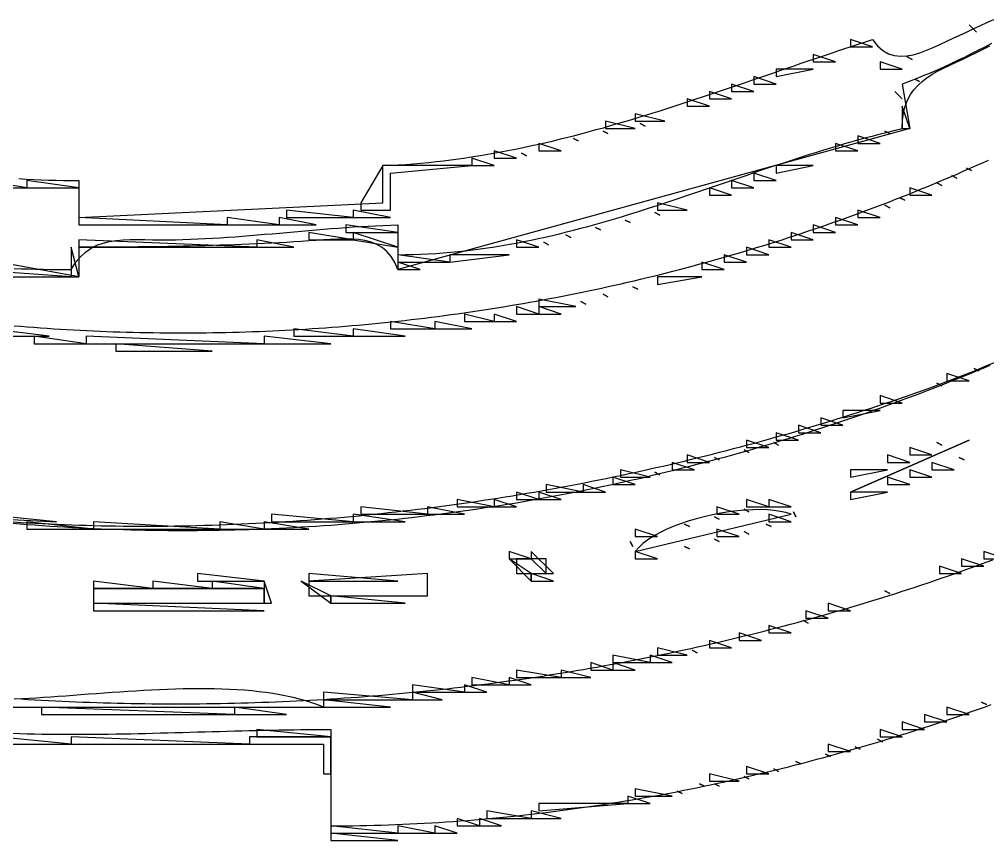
# Model space of a CAD drawing. Extents: x 0 to 1288, y 0 to 860.
# Drawn here: x 313 to 443.5, y 185 to 295.7 of the extents above; entities that cross this region are included whole.
import ezdxf

# ---------------------------------------------------------------- set-up
doc = ezdxf.new("R2010")
doc.units = 0
for name, color, linetype in [('C19', 19, 'CONTINUOUS'), ('C250', 250, 'CONTINUOUS'), ('C251', 251, 'CONTINUOUS'), ('C252', 252, 'CONTINUOUS'), ('C253', 253, 'CONTINUOUS'), ('C254', 254, 'CONTINUOUS'), ('C27', 27, 'CONTINUOUS'), ('C29', 29, 'CONTINUOUS'), ('C37', 37, 'CONTINUOUS'), ('C47', 47, 'CONTINUOUS'), ('C59', 59, 'CONTINUOUS'), ('C7', 7, 'CONTINUOUS')]:
    doc.layers.add(name, color=color, linetype=linetype)

msp = doc.modelspace()

# ---------------------------------------------------------------- linework, layer by layer
at = {"layer": 'C19'}
for points in [[(312.1517, 227.9635), (313.1386, 227.9021), (314.1259, 227.8443), (315.1138, 227.7902), (316.1022, 227.7395), (317.091, 227.6925), (318.0802, 227.649), (319.0699, 227.609), (320.06, 227.5726), (321.0505, 227.5397), (322.0413, 227.5104), (323.0325, 227.4845), (324.024, 227.4622), (325.0158, 227.4433), (326.0079, 227.4279), (327.0002, 227.416), (327.9928, 227.4075), (328.9856, 227.4025), (329.9786, 227.401), (330.9718, 227.4028), (331.9652, 227.4082), (332.9587, 227.4169), (333.9524, 227.429), (334.9461, 227.4445), (335.9399, 227.4634), (336.9338, 227.4857), (337.9278, 227.5113), (338.9217, 227.5403), (339.9157, 227.5727), (340.9096, 227.6084), (341.9035, 227.6474), (342.8974, 227.6898), (343.8911, 227.7354), (344.8848, 227.7844), (345.8784, 227.8367), (346.8718, 227.8922), (347.8651, 227.951), (348.8582, 228.0131), (349.8511, 228.0784), (350.8437, 228.147), (351.8362, 228.2188), (352.8284, 228.2939), (353.8203, 228.3721), (354.8119, 228.4536), (355.8032, 228.5383), (356.7941, 228.6261), (357.7847, 228.7172), (358.7749, 228.8114), (359.7648, 228.9087), (360.7542, 229.0093), (361.7432, 229.1129), (362.7317, 229.2197), (363.7197, 229.3296), (364.7073, 229.4427), (365.6943, 229.5588), (366.6808, 229.678), (367.6667, 229.8004), (368.6521, 229.9258), (369.6368, 230.0542), (370.621, 230.1857), (371.6045, 230.3203), (372.5873, 230.4579), (373.5695, 230.5986), (374.551, 230.7422), (375.5317, 230.8889), (376.5118, 231.0386), (377.491, 231.1912), (378.4695, 231.3469), (379.4472, 231.5055), (380.4241, 231.6671), (381.4001, 231.8316), (382.3753, 231.9991), (383.3496, 232.1695), (384.323, 232.3429), (385.2955, 232.5191), (386.267, 232.6983), (387.2376, 232.8804), (388.2073, 233.0653), (389.1759, 233.2532), (390.1435, 233.4439), (391.11, 233.6374), (392.0755, 233.8338), (393.04, 234.0331), (394.0033, 234.2352), (394.9655, 234.4401), (395.9266, 234.6478), (396.8865, 234.8584), (397.8453, 235.0717), (398.8028, 235.2878), (399.7592, 235.5067), (400.7142, 235.7283), (401.6681, 235.9528), (402.6206, 236.1799), (403.5719, 236.4098), (404.5218, 236.6424), (405.4705, 236.8778), (406.4177, 237.1158), (407.3636, 237.3566), (408.308, 237.6), (409.2511, 237.8462), (410.1927, 238.095), (411.1329, 238.3464), (412.0716, 238.6006), (413.0088, 238.8573), (413.9444, 239.1167), (414.8786, 239.3787), (415.8111, 239.6434), (416.7421, 239.9106), (417.6715, 240.1805), (418.5993, 240.4529), (419.5255, 240.7279), (420.4499, 241.0055), (421.3727, 241.2856), (422.2939, 241.5683), (423.2133, 241.8535), (424.1309, 242.1413), (425.0468, 242.4316), (425.9609, 242.7244), (426.8732, 243.0197), (427.7838, 243.3175), (428.6924, 243.6177), (429.5992, 243.9205), (430.5042, 244.2257), (431.4072, 244.5334), (432.3083, 244.8435), (433.2075, 245.1561), (434.1047, 245.471), (435, 245.7885), (435.959, 246.1336), (436.9142, 246.484), (437.8657, 246.8399), (438.8135, 247.2009), (439.7577, 247.5671), (440.6984, 247.9384), (441.6356, 248.3147), (442.5693, 248.6959), (443.4997, 249.0819), (444.4269, 249.4727)], [(436.666656, 238.666672), (437.333344, 238.333328), (436.666656, 238.666672)], [(379, 223), (382, 220), (382, 221), (379, 223)], [(352, 221), (352, 220), (364, 220), (352, 221)], [(312.047, 199.4692), (313.0476, 199.4381), (314.0478, 199.4116), (315.0475, 199.3896), (316.0468, 199.3717), (317.0457, 199.358), (318.0442, 199.3481), (319.0424, 199.3419), (320.0403, 199.3392), (321.038, 199.3398), (322.0353, 199.3436), (323.0325, 199.3503), (324.0295, 199.3597), (325.0263, 199.3717), (326.023, 199.3861), (327.0195, 199.4027), (328.016, 199.4213), (329.0125, 199.4417), (330.0089, 199.4637), (331.0054, 199.4872), (332.0019, 199.512), (332.9985, 199.5378), (333.9951, 199.5645), (334.9919, 199.5919), (335.9889, 199.6198), (336.9861, 199.6481), (337.9834, 199.6765), (338.981, 199.7048), (339.9789, 199.7329), (340.9771, 199.7606), (341.9756, 199.7877), (342.9745, 199.814), (343.9738, 199.8393), (344.9735, 199.8635), (345.9737, 199.8863), (346.9743, 199.9076), (347.9754, 199.9271), (348.9771, 199.9448), (349.9793, 199.9603), (350.9821, 199.9735), (351.9856, 199.9843), (352.9897, 199.9924), (353.9945, 199.9977), (355, 200), (355, 187), (355.967, 187.002), (356.9342, 187.0082), (357.9015, 187.0186), (358.8689, 187.033), (359.8364, 187.0515), (360.8039, 187.0742), (361.7716, 187.1009), (362.7393, 187.1316), (363.7071, 187.1664), (364.6749, 187.2053), (365.6427, 187.2482), (366.6105, 187.2951), (367.5784, 187.346), (368.5462, 187.4009), (369.5141, 187.4598), (370.4818, 187.5226), (371.4496, 187.5894), (372.4173, 187.6601), (373.3849, 187.7348), (374.3525, 187.8134), (375.3199, 187.8959), (376.2873, 187.9823), (377.2546, 188.0726), (378.2217, 188.1668), (379.1887, 188.2648), (380.1555, 188.3666), (381.1222, 188.4723), (382.0887, 188.5819), (383.0551, 188.6952), (384.0212, 188.8124), (384.9872, 188.9333), (385.9529, 189.058), (386.9184, 189.1865), (387.8837, 189.3187), (388.8487, 189.4547), (389.8135, 189.5944), (390.778, 189.7378), (391.7422, 189.8849), (392.7061, 190.0357), (393.6697, 190.1902), (394.6329, 190.3484), (395.5959, 190.5102), (396.5585, 190.6757), (397.5207, 190.8448), (398.4826, 191.0175), (399.4441, 191.1939), (400.4053, 191.3738), (401.366, 191.5573), (402.3263, 191.7444), (403.2862, 191.9351), (404.2456, 192.1293), (405.2047, 192.3271), (406.1632, 192.5283), (407.1213, 192.7331), (408.0789, 192.9414), (409.036, 193.1532), (409.9926, 193.3685), (410.9487, 193.5872), (411.9043, 193.8094), (412.8593, 194.035), (413.8138, 194.2641), (414.7677, 194.4966), (415.7211, 194.7325), (416.6738, 194.9718), (417.626, 195.2145), (418.5775, 195.4605), (419.5285, 195.7099), (420.4788, 195.9627), (421.4285, 196.2187), (422.3775, 196.4782), (423.3258, 196.7409), (424.2735, 197.0069), (425.2205, 197.2762), (426.1668, 197.5488), (427.1124, 197.8247), (428.0572, 198.1038), (429.0014, 198.3861), (429.9447, 198.6717), (430.8874, 198.9605), (431.8292, 199.2525), (432.7703, 199.5477), (433.7106, 199.8461), (434.65, 200.1476), (435.5887, 200.4523), (436.5265, 200.7602), (437.4635, 201.0712), (438.3997, 201.3853), (439.335, 201.7025), (440.2694, 202.0228), (441.2029, 202.3462), (442.1356, 202.6727), (443.0673, 203.0022), (443.9981, 203.3348)], [(355, 186), (355, 185), (364, 185), (355, 186)]]:
    msp.add_lwpolyline(points, dxfattribs=at)
at = {"layer": 'C250'}
for points in [[(392, 282), (392, 281), (396, 281), (392, 282)], [(377, 278), (377, 277), (380, 277), (377, 278)], [(383, 279), (383, 278), (386, 278), (383, 279)], [(374, 277), (374, 276), (377, 276), (374, 277)], [(415, 276), (415, 275), (420, 276), (415, 276)], [(314, 274), (314, 273), (321, 273), (314, 274)], [(345, 266), (345, 265), (350, 265), (345, 266)], [(383, 258), (383, 257), (388, 257), (383, 258)], [(388.666656, 257.666656), (389.333344, 257.333344), (388.666656, 257.666656)], [(377, 256), (377, 255), (380, 255), (377, 256)], [(380, 257), (380, 256), (383, 256), (380, 257)], [(363, 255), (363, 254), (369, 254), (363, 255)], [(438, 248), (438, 247), (441, 247), (438, 248)], [(425, 232), (441, 239), (425, 232)], [(425, 235), (425, 234), (430, 235), (425, 235)], [(393, 234), (393, 233), (396, 233), (393, 234)], [(398.666656, 234.666672), (399.333344, 234.333328), (398.666656, 234.666672)], [(411, 231), (411, 230), (414, 230), (411, 231)], [(414, 231), (414, 230), (417, 230), (414, 231)], [(407, 230), (407, 229), (410, 229), (407, 230)], [(358, 229), (358, 228), (365, 228), (358, 229)], [(406.666656, 228.666672), (407.333344, 228.333328), (406.666656, 228.666672)], [(314, 228), (314, 227), (323, 227), (314, 228)], [(396, 227), (396, 226), (399, 226), (396, 227)], [(382, 224), (382, 223), (384, 221), (385, 221), (382, 224)], [(437, 222), (437, 221), (440, 221), (437, 222)], [(419, 216), (419, 215), (422, 215), (419, 216)], [(399, 211), (399, 210), (403, 210), (399, 211)], [(398, 210), (398, 209), (401, 209), (398, 210)], [(380, 208), (380, 207), (386, 207), (380, 208)], [(386, 208), (386, 207), (390, 207), (386, 208)], [(309, 203), (354, 203), (353.2244, 203.3078), (352.4249, 203.5914), (351.6022, 203.8516), (350.7575, 204.0891), (349.8919, 204.3048), (349.0062, 204.4993), (348.1016, 204.6736), (347.1791, 204.8283), (346.2397, 204.9644), (345.2845, 205.0824), (344.3144, 205.1833), (343.3305, 205.2679), (342.3338, 205.3368), (341.3254, 205.3909), (340.3062, 205.431), (339.2774, 205.4579), (338.2399, 205.4723), (337.1947, 205.4751), (336.1429, 205.4669), (335.0856, 205.4487), (334.0237, 205.4211), (332.9582, 205.385), (331.8903, 205.3412), (330.8208, 205.2904), (329.7509, 205.2334), (328.6817, 205.1711), (327.614, 205.1041), (326.5489, 205.0333), (325.4875, 204.9595), (324.4308, 204.8834), (323.3798, 204.8058), (322.3356, 204.7276), (321.2991, 204.6495), (320.2715, 204.5722), (319.2536, 204.4966), (318.2466, 204.4235), (317.2515, 204.3536), (316.2694, 204.2878), (315.3011, 204.2267), (314.3478, 204.1713), (313.4105, 204.1222), (312.4903, 204.0803)], [(354, 205), (354, 204), (366, 204), (354, 205)], [(366, 205), (366, 204), (370, 204), (366, 205)], [(373, 206), (373, 205), (376, 205), (373, 206)], [(342, 203), (342, 202), (349, 202), (342, 203)], [(345, 200), (345, 199), (355, 199), (345, 200)], [(310, 199), (310, 198), (320, 198), (310, 199)], [(417.666656, 195.666672), (418.333344, 195.333328), (417.666656, 195.666672)], [(406.666656, 192.666672), (407.333344, 192.333328), (406.666656, 192.666672)], [(395, 191), (395, 190), (398, 190), (395, 191)], [(401.666656, 191.666672), (402.333344, 191.333328), (401.666656, 191.666672)], [(382, 189), (382, 188), (386, 188), (382, 189)], [(355, 187), (355, 186), (364, 186), (355, 187)]]:
    msp.add_lwpolyline(points, dxfattribs=at)
at = {"layer": 'C251'}
for points in [[(441, 295), (442, 294), (441, 295)], [(420, 291), (420, 290), (423, 290), (420, 291)], [(409, 287), (409, 286), (412, 286), (409, 287)], [(403, 285), (403, 284), (406, 284), (403, 285)], [(387.666656, 279.666656), (388.333344, 279.333344), (387.666656, 279.666656)], [(423, 279), (423, 278), (426, 278), (423, 279)], [(380.666656, 277.666656), (381.333344, 277.333344), (380.666656, 277.666656)], [(362, 276), (359, 271), (359, 270), (363, 270), (363, 275), (374, 276), (362, 276)], [(409, 274), (409, 273), (412, 273), (409, 274)], [(433, 273), (433, 272), (436, 272), (433, 273)], [(436.666656, 273.666656), (437.333344, 273.333344), (436.666656, 273.666656)], [(431.666656, 271.666656), (432.333344, 271.333344), (431.666656, 271.666656)], [(429.666656, 270.666656), (430.333344, 270.333344), (429.666656, 270.666656)], [(321, 269), (321, 268), (341, 268), (321, 269)], [(423, 269), (423, 268), (426, 268), (423, 269)], [(420, 268), (420, 267), (423, 267), (420, 268)], [(320, 265), (320, 261), (321, 261), (320, 265)], [(411, 265), (411, 264), (414, 264), (411, 265)], [(414, 266), (414, 265), (417, 265), (414, 266)], [(399, 261), (399, 260), (405, 261), (399, 261)], [(391.666656, 258.666656), (392.333344, 258.333344), (391.666656, 258.666656)], [(373, 256), (373, 255), (377, 255), (373, 256)], [(369, 255), (369, 254), (374, 254), (369, 255)], [(358, 254), (358, 253), (365, 253), (358, 254)], [(322, 253), (322, 252), (346, 252), (322, 253)], [(441.666656, 248.666672), (442.333344, 248.333328), (441.666656, 248.666672)], [(424, 243), (424, 242), (429, 243), (424, 243)], [(418, 241), (418, 240), (421, 240), (418, 241)], [(415, 240), (415, 239), (418, 239), (415, 240)], [(430, 237), (430, 236), (433, 236), (430, 237)], [(439.666656, 236.666672), (440.333344, 236.333328), (439.666656, 236.666672)], [(436, 236), (436, 235), (439, 235), (436, 236)], [(430, 234), (430, 233), (433, 233), (430, 234)], [(389, 233), (389, 232), (392, 232), (389, 233)], [(383, 232), (383, 231), (386, 231), (383, 232)], [(425, 232), (425, 231), (430, 232), (425, 232)], [(323, 228), (323, 227), (340, 227), (323, 228)], [(346, 228), (346, 227), (352, 227), (346, 228)], [(379, 224), (379, 223), (382, 223), (379, 224)], [(443, 224), (443, 223), (446, 223), (443, 224)], [(331, 220), (331, 219), (339, 219), (331, 220)], [(346, 220), (346, 217), (347, 217), (346, 220)], [(418.666656, 214.666672), (419.333344, 214.333328), (418.666656, 214.666672)], [(410, 213), (410, 212), (413, 212), (410, 213)], [(414, 214), (414, 213), (417, 213), (414, 214)], [(406, 212), (406, 211), (409, 211), (406, 212)], [(390, 209), (390, 208), (393, 208), (390, 209)], [(393, 210), (393, 209), (398, 209), (393, 210)], [(393, 209), (393, 208), (396, 208), (393, 209)], [(379, 207), (379, 206), (382, 206), (379, 207)], [(366, 206), (366, 205), (373, 205), (366, 206)], [(354, 204), (354, 203), (363, 203), (354, 204)], [(442.666656, 203.666672), (443.333344, 203.333328), (442.666656, 203.666672)], [(320, 199), (320, 198), (344, 198), (320, 199)], [(428.666656, 198.666672), (429.333344, 198.333328), (428.666656, 198.666672)], [(410.666656, 193.666672), (411.333344, 193.333328), (410.666656, 193.666672)], [(372, 188), (372, 187), (375, 187), (372, 188)]]:
    msp.add_lwpolyline(points, dxfattribs=at)
at = {"layer": 'C252'}
for points in [[(312.313, 262.1453), (313.2869, 262.111), (314.2573, 262.0814), (315.2242, 262.0564), (316.1874, 262.036), (317.1468, 262.0202), (318.1021, 262.0089), (319.0532, 262.0022), (320, 262), (320.5874, 262.9327), (321.2291, 263.7116), (321.922, 264.3504), (322.6627, 264.8625), (323.4482, 265.2615), (324.2751, 265.561), (325.1404, 265.7745), (326.0407, 265.9156), (326.9729, 265.9978), (327.9338, 266.0347), (328.9201, 266.0398), (329.9288, 266.0266), (330.9564, 266.0088), (332, 266), (333.014, 266.0051), (334.0262, 266.0201), (335.0365, 266.0443), (336.045, 266.077), (337.0519, 266.1178), (338.0572, 266.1659), (339.0611, 266.2207), (340.0637, 266.2817), (341.0651, 266.3482), (342.0653, 266.4196), (343.0645, 266.4954), (344.0629, 266.5748), (345.0604, 266.6574), (346.0572, 266.7424), (347.0534, 266.8292), (348.0492, 266.9174), (349.0445, 267.0062), (350.0396, 267.095), (351.0345, 267.1832), (352.0293, 267.2702), (353.0241, 267.3555), (354.0191, 267.4383), (355.0144, 267.5182), (356.01, 267.5944), (357.006, 267.6663), (358.0026, 267.7334), (358.9999, 267.7951), (359.998, 267.8506), (360.9969, 267.8995), (361.9968, 267.9411), (362.9978, 267.9748), (364, 268), (364, 264), (365.034, 264.0075), (366.0631, 264.0285), (367.0874, 264.0627), (368.107, 264.1099), (369.1221, 264.1696), (370.1328, 264.2416), (371.1392, 264.3257), (372.1414, 264.4214), (373.1395, 264.5285), (374.1336, 264.6468), (375.1239, 264.7759), (376.1105, 264.9154), (377.0935, 265.0652), (378.073, 265.2249), (379.0492, 265.3942), (380.0221, 265.5729), (380.9919, 265.7605), (381.9586, 265.9569), (382.9225, 266.1616), (383.8836, 266.3745), (384.8421, 266.5953), (385.798, 266.8235), (386.7515, 267.059), (387.7028, 267.3013), (388.6518, 267.5504), (389.5988, 267.8057), (390.5438, 268.0671), (391.487, 268.3342), (392.4285, 268.6067), (393.3684, 268.8844), (394.3069, 269.1669), (395.244, 269.4539), (396.1798, 269.7452), (397.1146, 270.0404), (398.0484, 270.3392), (398.9812, 270.6414), (399.9134, 270.9466), (400.8448, 271.2546), (401.7758, 271.565), (402.7064, 271.8775), (403.6366, 272.1919), (404.5668, 272.5079), (405.4968, 272.8251), (406.427, 273.1432), (407.3573, 273.462), (408.2879, 273.7811), (409.219, 274.1003), (410.1506, 274.4193), (411.0828, 274.7377), (412.0159, 275.0553), (412.9498, 275.3717), (413.8848, 275.6866), (414.8209, 275.9999), (415.7582, 276.3111), (416.697, 276.6199), (417.6372, 276.9262), (418.579, 277.2294), (419.5226, 277.5295), (420.468, 277.826), (421.4153, 278.1187), (422.3648, 278.4073), (423.3164, 278.6914), (424.2704, 278.9708), (425.2268, 279.2452), (426.1858, 279.5142), (427.1474, 279.7776), (428.1119, 280.0351), (429.0792, 280.2864), (430.0496, 280.5312), (431.0232, 280.7691), (432, 281), (432.0435, 282.1158), (432.1797, 283.122), (432.4035, 284.0278), (432.7101, 284.8422), (433.0946, 285.5743), (433.5521, 286.2332), (434.0777, 286.8279), (434.6664, 287.3676), (435.3134, 287.8614), (436.0138, 288.3182), (436.7627, 288.7474), (437.5552, 289.1578), (438.3864, 289.5586), (439.2513, 289.9589), (440.1452, 290.3677), (441.063, 290.7943), (442, 291.2476), (442.9052, 291.703), (443.8052, 292.1665)], [(429, 290), (429, 289), (432, 289), (429, 290)], [(432.666656, 290.666656), (433.333344, 290.333344), (432.666656, 290.666656)], [(412, 288), (412, 287), (415, 287), (412, 288)], [(433.666656, 287.666656), (434.333344, 287.333344), (433.666656, 287.666656)], [(406, 286), (406, 285), (409, 285), (406, 286)], [(432, 284), (432, 281), (433, 281), (432, 284)], [(396, 283), (396, 282), (400, 282), (396, 283)], [(391.666656, 280.666656), (392.333344, 280.333344), (391.666656, 280.666656)], [(396.666656, 281.666656), (397.333344, 281.333344), (396.666656, 281.666656)], [(429.666656, 280.666656), (430.333344, 280.333344), (429.666656, 280.666656)], [(426, 280), (426, 279), (429, 279), (426, 280)], [(440.666656, 275.666656), (441.333344, 275.333344), (440.666656, 275.666656)], [(412, 275), (412, 274), (415, 274), (412, 275)], [(308, 274), (308, 273), (314, 273), (308, 274)], [(399, 271), (399, 270), (403, 270), (399, 271)], [(348, 269), (348, 268), (353, 268), (348, 269)], [(358, 270), (358, 269), (363, 269), (358, 270)], [(426, 270), (426, 269), (429, 269), (426, 270)], [(357, 268), (357, 267), (364, 267), (357, 268)], [(358, 267), (358, 266), (364, 265), (358, 267)], [(417, 267), (417, 266), (420, 266), (417, 267)], [(321, 266), (321, 265), (345, 265), (321, 266)], [(408, 264), (408, 263), (411, 263), (408, 264)], [(405, 263), (405, 262), (408, 262), (405, 263)], [(383, 257), (383, 256), (386, 256), (383, 257)], [(350, 254), (350, 253), (358, 253), (350, 254)], [(326, 252), (326, 251), (339, 251), (326, 252)], [(346, 253), (346, 252), (355, 252), (346, 253)], [(436.666656, 246.666672), (437.333344, 246.333328), (436.666656, 246.666672)], [(429, 245), (429, 244), (432, 244), (429, 245)], [(421, 242), (421, 241), (424, 241), (421, 242)], [(433, 238), (433, 237), (436, 237), (433, 238)], [(403, 237), (403, 236), (406, 236), (403, 237)], [(401, 236), (401, 235), (404, 235), (401, 236)], [(433, 235), (433, 234), (436, 234), (433, 235)], [(384, 233), (384, 232), (389, 232), (384, 233)], [(372, 231), (372, 230), (377, 230), (372, 231)], [(380, 232), (380, 231), (383, 231), (380, 232)], [(359, 230), (359, 229), (368, 229), (359, 230)], [(347, 229), (347, 228), (358, 228), (347, 229)], [(417.333344, 229.333328), (417.666656, 228.666672), (417.333344, 229.333328)], [(402.666656, 227.666672), (403.333344, 227.333328), (402.666656, 227.666672)], [(413.666656, 227.666672), (414.333344, 227.333328), (413.666656, 227.666672)], [(402.666656, 224.666672), (403.333344, 224.333328), (402.666656, 224.666672)], [(337, 221), (337, 220), (346, 220), (337, 221)], [(352, 220), (352, 218), (368, 218), (368, 221), (352, 220)], [(355, 218), (355, 217), (365, 217), (355, 218)], [(429.666656, 218.666672), (430.333344, 218.333328), (429.666656, 218.666672)], [(422, 217), (422, 216), (425, 216), (422, 217)], [(403.666656, 210.666672), (404.333344, 210.333328), (403.666656, 210.666672)], [(374, 207), (374, 206), (379, 206), (374, 207)], [(429, 200), (429, 199), (432, 199), (429, 200)], [(396, 192), (396, 191), (401, 191), (396, 192)], [(383, 190), (383, 189), (395, 190), (383, 190)], [(364, 187), (364, 186), (369, 186), (364, 187)], [(369, 187), (369, 186), (372, 186), (369, 187)]]:
    msp.add_lwpolyline(points, dxfattribs=at)
at = {"layer": 'C253'}
for points in [[(425, 293), (425, 292), (428, 292), (425, 293)], [(415, 289), (415, 288), (420, 289), (415, 289)], [(431, 286), (432, 285), (431, 286)], [(438.666656, 274.666656), (439.333344, 274.333344), (438.666656, 274.666656)], [(406, 273), (406, 272), (409, 272), (406, 273)], [(398.666656, 269.666656), (399.333344, 269.333344), (398.666656, 269.666656)], [(390.666656, 267.666656), (391.333344, 267.333344), (390.666656, 267.666656)], [(394.666656, 268.666656), (395.333344, 268.333344), (394.666656, 268.666656)], [(352, 267), (352, 266), (358, 266), (352, 267)], [(386.666656, 266.666656), (387.333344, 266.333344), (386.666656, 266.666656)], [(380, 266), (380, 265), (383, 265), (380, 266)], [(383.666656, 265.666656), (384.333344, 265.333344), (383.666656, 265.666656)], [(364, 264), (364, 263), (371, 263), (364, 264)], [(371, 264), (371, 263), (379, 264), (371, 264)], [(364, 263), (364, 262), (367, 262), (364, 263)], [(306, 262), (306, 261), (320, 261), (306, 262)], [(411, 239), (411, 238), (414, 238), (411, 239)], [(410.666656, 237.666672), (411.333344, 237.333328), (410.666656, 237.666672)], [(414.666656, 238.666672), (415.333344, 238.333328), (414.666656, 238.666672)], [(406.666656, 236.666672), (407.333344, 236.333328), (406.666656, 236.666672)], [(394, 235), (394, 234), (398, 234), (394, 235)], [(377, 231), (377, 230), (380, 230), (377, 231)], [(368, 230), (368, 229), (373, 229), (368, 230)], [(396, 224), (417, 229), (416.3187, 229.2227), (415.5551, 229.3949), (414.718, 229.5178), (413.816, 229.5932), (412.858, 229.6225), (411.8527, 229.6072), (410.8089, 229.5488), (409.7352, 229.4489), (408.6405, 229.309), (407.5334, 229.1305), (406.4228, 228.9151), (405.3173, 228.6643), (404.2258, 228.3795), (403.1569, 228.0623), (402.1194, 227.7142), (401.1221, 227.3368), (400.1737, 226.9315), (399.2829, 226.4998), (398.4585, 226.0434), (397.7093, 225.5637), (397.044, 225.0622), (396.4713, 224.5404), (396, 224)], [(414, 229), (414, 228), (417, 228), (414, 229)], [(340, 228), (340, 227), (346, 227), (340, 228)], [(407, 227), (407, 226), (410, 226), (407, 227)], [(410.666656, 226.666672), (411.333344, 226.333328), (410.666656, 226.666672)], [(395.333344, 225.333328), (395.666656, 224.666672), (395.333344, 225.333328)], [(406.666656, 225.666672), (407.333344, 225.333328), (406.666656, 225.666672)], [(396, 224), (396, 223), (399, 223), (396, 224)], [(380, 223), (380, 221), (384, 221), (384, 223), (380, 223)], [(440, 223), (440, 222), (443, 222), (440, 223)], [(323, 220), (323, 219), (331, 219), (323, 220)], [(339, 220), (339, 219), (346, 219), (339, 220)], [(351, 220), (355, 217), (355, 218), (351, 220)], [(323, 219), (323, 217), (346, 217), (346, 219), (323, 219)], [(323, 217), (323, 216), (346, 216), (323, 217)], [(438, 203), (438, 202), (441, 202), (438, 203)], [(432, 201), (432, 200), (435, 200), (432, 201)], [(344, 199), (344, 198), (354, 198), (354, 194), (355, 194), (355, 199), (344, 199)], [(422, 198), (422, 197), (425, 197), (422, 198)], [(421.666656, 196.666672), (422.333344, 196.333328), (421.666656, 196.666672)], [(411, 195), (411, 194), (414, 194), (411, 195)], [(406, 194), (406, 193), (410, 193), (406, 194)], [(404.666656, 192.666672), (405.333344, 192.333328), (404.666656, 192.666672)], [(376, 189), (376, 188), (382, 188), (376, 189)]]:
    msp.add_lwpolyline(points, dxfattribs=at)
at = {"layer": 'C254'}
for points in [[(309, 254), (309, 253), (317, 253), (309, 254)], [(315, 253), (315, 252), (322, 252), (315, 253)]]:
    msp.add_lwpolyline(points, dxfattribs=at)
at = {"layer": 'C27'}
msp.add_lwpolyline([(375, 188), (375, 187), (378, 187), (375, 188)], dxfattribs=at)
at = {"layer": 'C29'}
for points in [[(395.666656, 259.666656), (396.333344, 259.333344), (395.666656, 259.666656)], [(410.666656, 229.666672), (411.333344, 229.333328), (410.666656, 229.666672)]]:
    msp.add_lwpolyline(points, dxfattribs=at)
at = {"layer": 'C37'}
for points in [[(298, 230), (298, 229), (318, 228), (298, 230)], [(425.666656, 197.666672), (426.333344, 197.333328), (425.666656, 197.666672)], [(414.666656, 194.666672), (415.333344, 194.333328), (414.666656, 194.666672)]]:
    msp.add_lwpolyline(points, dxfattribs=at)
at = {"layer": 'C47'}
for points in [[(341, 269), (341, 268), (348, 268), (341, 269)], [(349, 270), (349, 269), (358, 269), (349, 270)], [(382, 221), (382, 220), (385, 220), (382, 221)], [(316, 203), (316, 202), (342, 202), (316, 203)]]:
    msp.add_lwpolyline(points, dxfattribs=at)
at = {"layer": 'C59'}
msp.add_lwpolyline([(435, 202), (435, 201), (438, 201), (435, 202)], dxfattribs=at)
at = {"layer": 'C7'}
for points in [[(312.9198, 274.2541), (313.9241, 274.1956), (314.93, 274.1445), (315.9374, 274.1009), (316.9465, 274.0649), (317.9573, 274.0367), (318.9697, 274.0164), (319.984, 274.0041), (321, 274), (321, 269), (362, 271), (362, 276), (363.0329, 276.0495), (364.0621, 276.1092), (365.0877, 276.1787), (366.1098, 276.258), (367.1284, 276.3469), (368.1436, 276.4451), (369.1556, 276.5525), (370.1643, 276.6688), (371.1699, 276.794), (372.1725, 276.9277), (373.1721, 277.0699), (374.1689, 277.2203), (375.1629, 277.3788), (376.1541, 277.5451), (377.1428, 277.7191), (378.1289, 277.9005), (379.1126, 278.0893), (380.0939, 278.2852), (381.0729, 278.488), (382.0497, 278.6975), (383.0245, 278.9135), (383.9971, 279.136), (384.9679, 279.3646), (385.9368, 279.5991), (386.9039, 279.8395), (387.8693, 280.0855), (388.8331, 280.3369), (389.7953, 280.5936), (390.7562, 280.8552), (391.7156, 281.1218), (392.6738, 281.393), (393.6308, 281.6687), (394.5868, 281.9487), (395.5416, 282.2328), (396.4956, 282.5208), (397.4487, 282.8126), (398.401, 283.1079), (399.3526, 283.4066), (400.3037, 283.7084), (401.2542, 284.0133), (402.2043, 284.3209), (403.154, 284.6312), (404.1035, 284.9438), (405.0528, 285.2587), (406.002, 285.5757), (406.9512, 285.8945), (407.9004, 286.215), (408.8499, 286.5369), (409.7995, 286.8602), (410.7495, 287.1846), (411.6998, 287.5099), (412.6507, 287.8359), (413.6022, 288.1625), (414.5543, 288.4895), (415.5071, 288.8166), (416.4608, 289.1437), (417.4154, 289.4707), (418.3709, 289.7972), (419.3276, 290.1231), (420.2854, 290.4483), (421.2445, 290.7726), (422.2049, 291.0957), (423.1667, 291.4175), (424.13, 291.7377), (425.0949, 292.0563), (426.0615, 292.373), (427.0298, 292.6876), (428, 293), (428.6681, 292.1521), (429.3805, 291.5245), (430.1329, 291.0962), (430.9211, 290.8466), (431.7407, 290.7546), (432.5875, 290.7997), (433.4572, 290.9609), (434.3456, 291.2176), (435.2483, 291.5487), (436.1611, 291.9336), (437.0798, 292.3515), (438, 292.7816), (438.867, 293.1849), (439.7491, 293.5934), (440.6447, 294.0073), (441.5521, 294.427), (442.4697, 294.8528), (443.3959, 295.285), (444.3292, 295.7239)], [(444.0166, 292.4669), (443.1089, 291.9884), (442.1984, 291.5174), (441.2851, 291.0546), (440.3689, 290.6005), (439.45, 290.1557), (438.5283, 289.7207), (437.6039, 289.2962), (436.6767, 288.8826), (435.7467, 288.4806), (434.8141, 288.0908), (433.8787, 287.7137), (432.9407, 287.3499), (432, 287), (433, 281), (364, 262), (363.6053, 262.9601), (363.1185, 263.7643), (362.5477, 264.4255), (361.9007, 264.9563), (361.1856, 265.3696), (360.4103, 265.6782), (359.5828, 265.8948), (358.7111, 266.0323), (357.8033, 266.1033), (356.8671, 266.1208), (355.9108, 266.0974), (354.9421, 266.0461), (353.9692, 265.9795), (353, 265.9105)], [(312.2938, 254.4186), (313.1832, 254.3445), (314.0729, 254.2734), (314.9629, 254.2052), (315.8531, 254.14), (316.7435, 254.0778), (317.6343, 254.0185), (318.5252, 253.9622), (319.4163, 253.9089), (320.3077, 253.8585), (321.1993, 253.8111), (322.091, 253.7667), (322.983, 253.7253), (323.8751, 253.6868), (324.7674, 253.6513), (325.6598, 253.6188), (326.5524, 253.5892), (327.4451, 253.5626), (328.338, 253.539), (329.2309, 253.5184), (330.124, 253.5007), (331.0172, 253.486), (331.9104, 253.4743), (332.8038, 253.4656), (333.6972, 253.4598), (334.5906, 253.457), (335.4841, 253.4572), (336.3777, 253.4604), (337.2713, 253.4666), (338.1649, 253.4757), (339.0586, 253.4878), (339.9522, 253.5029), (340.8458, 253.521), (341.7394, 253.5421), (342.633, 253.5661), (343.5266, 253.5932), (344.4201, 253.6232), (345.3136, 253.6562), (346.207, 253.6922), (347.1003, 253.7312), (347.9936, 253.7731), (348.8867, 253.8181), (349.7798, 253.866), (350.6728, 253.917), (351.5656, 253.9709), (352.4583, 254.0278), (353.3509, 254.0877), (354.2433, 254.1506), (355.1356, 254.2165), (356.0277, 254.2853), (356.9196, 254.3572), (357.8114, 254.4321), (358.7029, 254.5099), (359.5943, 254.5908), (360.4854, 254.6746), (361.3764, 254.7615), (362.2671, 254.8513), (363.1575, 254.9441), (364.0477, 255.04), (364.9377, 255.1388), (365.8273, 255.2406), (366.7167, 255.3454), (367.6058, 255.4533), (368.4947, 255.5641), (369.3832, 255.6779), (370.2714, 255.7948), (371.1592, 255.9146), (372.0468, 256.0374), (372.934, 256.1633), (373.8208, 256.2921), (374.7073, 256.424), (375.5934, 256.5588), (376.4791, 256.6967), (377.3644, 256.8375), (378.2494, 256.9814), (379.1339, 257.1283), (380.018, 257.2782), (380.9017, 257.4311), (381.7849, 257.587), (382.6677, 257.7459), (383.5501, 257.9078), (384.4319, 258.0728), (385.3133, 258.2407), (386.1942, 258.4117), (387.0747, 258.5856), (387.9546, 258.7626), (388.834, 258.9426), (389.7129, 259.1256), (390.5912, 259.3117), (391.469, 259.5007), (392.3463, 259.6928), (393.223, 259.8879), (394.0991, 260.086), (394.9747, 260.2871), (395.8496, 260.4912), (396.724, 260.6984), (397.5978, 260.9085), (398.4709, 261.1217), (399.3434, 261.3379), (400.2153, 261.5572), (401.0865, 261.7794), (401.9571, 262.0047), (402.827, 262.233), (403.6963, 262.4644), (404.5649, 262.6987), (405.4327, 262.9361), (406.2999, 263.1765), (407.1664, 263.4199), (408.0321, 263.6664), (408.8972, 263.9159), (409.7614, 264.1684), (410.625, 264.4239), (411.4877, 264.6825), (412.3497, 264.9441), (413.211, 265.2087), (414.0714, 265.4764), (414.9311, 265.7471), (415.7899, 266.0208), (416.648, 266.2976), (417.5052, 266.5774), (418.3616, 266.8602), (419.2171, 267.1461), (420.0718, 267.435), (420.9256, 267.7269), (421.7786, 268.0219), (422.6306, 268.3199), (423.4818, 268.6209), (424.3321, 268.925), (425.1815, 269.2321), (426.03, 269.5423), (426.8775, 269.8555), (427.7241, 270.1717), (428.5698, 270.491), (429.4145, 270.8133), (430.2582, 271.1387), (431.101, 271.4671), (431.9428, 271.7985), (432.7836, 272.133), (433.6234, 272.4706), (434.4621, 272.8112), (435.2999, 273.1548), (436.1366, 273.5015), (436.9723, 273.8512), (437.807, 274.204), (438.6406, 274.5598), (439.4731, 274.9186), (440.3045, 275.2806), (441.1349, 275.6455), (441.9641, 276.0135), (442.7923, 276.3846), (443.6193, 276.7587)], [(353, 265.9104), (351.9977, 265.8434), (350.9962, 265.7796), (349.9954, 265.7189), (348.9952, 265.6612), (347.9956, 265.6065), (346.9964, 265.5547), (345.9977, 265.5057), (344.9994, 265.4595), (344.0014, 265.4159), (343.0037, 265.375), (342.0061, 265.3367), (341.0087, 265.3008), (340.0114, 265.2673), (339.0141, 265.2362), (338.0168, 265.2074), (337.0194, 265.1808), (336.0218, 265.1563), (335.024, 265.1339), (334.026, 265.1136), (333.0276, 265.0951), (332.0288, 265.0785), (331.0296, 265.0637), (330.0299, 265.0507), (329.0296, 265.0393), (328.0287, 265.0295), (327.0271, 265.0213), (326.0248, 265.0145), (325.0217, 265.0091), (324.0177, 265.005), (323.0128, 265.0021), (322.0069, 265.0005), (321, 265), (321, 261), (250, 274)], [(443.7904, 249.0555), (442.8702, 248.6701), (441.9487, 248.2878), (441.0258, 247.9087), (440.1016, 247.5327), (439.1761, 247.1599), (438.2492, 246.7903), (437.3211, 246.4238), (436.3917, 246.0606), (435.461, 245.7005), (434.529, 245.3436), (433.5958, 244.9899), (432.6614, 244.6395), (431.7257, 244.2922), (430.7889, 243.9482), (429.8508, 243.6073), (428.9115, 243.2698), (427.9711, 242.9354), (427.0295, 242.6043), (426.0867, 242.2764), (425.1428, 241.9518), (424.1978, 241.6305), (423.2517, 241.3124), (422.3044, 240.9976), (421.3561, 240.686), (420.4066, 240.3778), (419.4562, 240.0728), (418.5046, 239.7711), (417.552, 239.4728), (416.5984, 239.1777), (415.6438, 238.8859), (414.6881, 238.5975), (413.7315, 238.3124), (412.7738, 238.0306), (411.8152, 237.7522), (410.8557, 237.477), (409.8952, 237.2053), (408.9337, 236.9369), (407.9713, 236.6718), (407.0081, 236.4101), (406.0439, 236.1518), (405.0788, 235.8969), (404.1129, 235.6453), (403.146, 235.3971), (402.1784, 235.1523), (401.2099, 234.911), (400.2405, 234.673), (399.2704, 234.4384), (398.2994, 234.2073), (397.3277, 233.9795), (396.3552, 233.7552), (395.3819, 233.5343), (394.4078, 233.3169), (393.433, 233.1029), (392.4575, 232.8924), (391.4813, 232.6853), (390.5043, 232.4817), (389.5267, 232.2816), (388.5483, 232.0849), (387.5693, 231.8917), (386.5897, 231.702), (385.6094, 231.5158), (384.6284, 231.3331), (383.6468, 231.1539), (382.6647, 230.9782), (381.6819, 230.806), (380.6985, 230.6373), (379.7146, 230.4722), (378.73, 230.3106), (377.745, 230.1525), (376.7594, 229.998), (375.7733, 229.847), (374.7866, 229.6996), (373.7995, 229.5557), (372.8118, 229.4154), (371.8237, 229.2787), (370.8351, 229.1456), (369.8461, 229.016), (368.8566, 228.8901), (367.8667, 228.7677), (366.8763, 228.649), (365.8856, 228.5338), (364.8944, 228.4223), (363.9029, 228.3144), (362.911, 228.2101), (361.9188, 228.1094), (360.9262, 228.0124), (359.9332, 227.919), (358.94, 227.8293), (357.9464, 227.7432), (356.9525, 227.6608), (355.9583, 227.582), (354.9639, 227.507), (353.9692, 227.4356), (352.9743, 227.3678), (351.9791, 227.3038), (350.9837, 227.2435), (349.988, 227.1869), (348.9922, 227.1339), (347.9962, 227.0847), (347, 227.0393), (345.997, 226.9972), (344.9944, 226.9588), (343.9922, 226.9242), (342.9903, 226.8932), (341.9888, 226.8659), (340.9877, 226.8424), (339.9869, 226.8225), (338.9865, 226.8063), (337.9865, 226.7938), (336.9869, 226.7849), (335.9877, 226.7797), (334.9889, 226.7782), (333.9905, 226.7803), (332.9925, 226.7861), (331.9949, 226.7955), (330.9978, 226.8086), (330.0011, 226.8253), (329.0048, 226.8456), (328.009, 226.8696), (327.0136, 226.8972), (326.0187, 226.9284), (325.0242, 226.9633), (324.0302, 227.0017), (323.0366, 227.0437), (322.0435, 227.0894), (321.0509, 227.1386), (320.0588, 227.1915), (319.0672, 227.2479), (318.076, 227.3079), (317.0854, 227.3714), (316.0953, 227.4386), (315.1057, 227.5093), (314.1166, 227.5836), (313.128, 227.6614), (312.1399, 227.7428)], [(312.3001, 204.1678), (313.226, 204.1078), (314.1522, 204.0505), (315.0784, 203.9957), (316.0049, 203.9435), (316.9315, 203.8939), (317.8582, 203.847), (318.785, 203.8026), (319.712, 203.7608), (320.6391, 203.7217), (321.5663, 203.6851), (322.4936, 203.6512), (323.421, 203.6199), (324.3484, 203.5911), (325.276, 203.565), (326.2036, 203.5415), (327.1312, 203.5206), (328.0589, 203.5023), (328.9866, 203.4866), (329.9144, 203.4735), (330.8422, 203.4631), (331.77, 203.4552), (332.6977, 203.4499), (333.6255, 203.4473), (334.5533, 203.4473), (335.4811, 203.4499), (336.4088, 203.4551), (337.3365, 203.4629), (338.2641, 203.4733), (339.1917, 203.4863), (340.1193, 203.502), (341.0467, 203.5202), (341.9741, 203.5411), (342.9014, 203.5646), (343.8286, 203.5907), (344.7557, 203.6195), (345.6826, 203.6508), (346.6095, 203.6848), (347.5362, 203.7213), (348.4628, 203.7605), (349.3892, 203.8024), (350.3155, 203.8468), (351.2416, 203.8938), (352.1676, 203.9435), (353.0933, 203.9958), (354.0189, 204.0507), (354.9443, 204.1082), (355.8694, 204.1684), (356.7944, 204.2312), (357.7191, 204.2966), (358.6436, 204.3646), (359.5679, 204.4352), (360.4919, 204.5085), (361.4157, 204.5844), (362.3392, 204.6629), (363.2624, 204.7441), (364.1853, 204.8278), (365.108, 204.9142), (366.0303, 205.0032), (366.9524, 205.0949), (367.8741, 205.1891), (368.7955, 205.286), (369.7166, 205.3856), (370.6373, 205.4877), (371.5577, 205.5925), (372.4777, 205.6999), (373.3974, 205.8099), (374.3167, 205.9226), (375.2356, 206.0379), (376.1541, 206.1558), (377.0722, 206.2764), (377.99, 206.3996), (378.9073, 206.5254), (379.8241, 206.6539), (380.7406, 206.785), (381.6566, 206.9187), (382.5721, 207.055), (383.4872, 207.194), (384.4018, 207.3357), (385.316, 207.4799), (386.2297, 207.6268), (387.1428, 207.7763), (388.0555, 207.9285), (388.9677, 208.0833), (389.8793, 208.2408), (390.7905, 208.4008), (391.7011, 208.5635), (392.6111, 208.7289), (393.5206, 208.8969), (394.4296, 209.0675), (395.338, 209.2408), (396.2458, 209.4167), (397.153, 209.5953), (398.0596, 209.7765), (398.9656, 209.9603), (399.8711, 210.1468), (400.7759, 210.3359), (401.68, 210.5276), (402.5836, 210.722), (403.4865, 210.9191), (404.3887, 211.1188), (405.2903, 211.3211), (406.1913, 211.5261), (407.0915, 211.7337), (407.9911, 211.944), (408.8899, 212.1569), (409.7881, 212.3725), (410.6856, 212.5907), (411.5823, 212.8115), (412.4783, 213.035), (413.3736, 213.2612), (414.2681, 213.49), (415.1619, 213.7214), (416.055, 213.9555), (416.9472, 214.1923), (417.8387, 214.4317), (418.7294, 214.6737), (419.6193, 214.9184), (420.5084, 215.1658), (421.3967, 215.4158), (422.2842, 215.6685), (423.1708, 215.9238), (424.0566, 216.1817), (424.9416, 216.4424), (425.8257, 216.7056), (426.7089, 216.9715), (427.5913, 217.2401), (428.4728, 217.5114), (429.3535, 217.7853), (430.2332, 218.0618), (431.112, 218.341), (431.9899, 218.6229), (432.8669, 218.9074), (433.743, 219.1946), (434.6181, 219.4844), (435.4923, 219.7769), (436.3655, 220.072), (437.2378, 220.3699), (438.1091, 220.6703), (438.9794, 220.9735), (439.8488, 221.2793), (440.7171, 221.5877), (441.5845, 221.8988), (442.4508, 222.2126), (443.3161, 222.5291), (444.1804, 222.8482)]]:
    msp.add_lwpolyline(points, dxfattribs=at)

doc.saveas('drawing.dxf')
